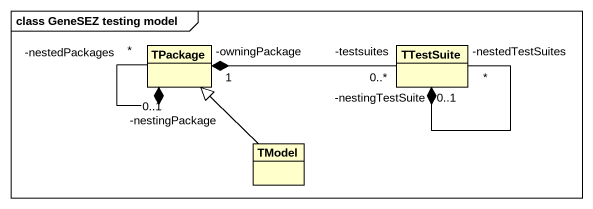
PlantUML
@startuml
mainframe class GeneSEZ testing model
hide circle
hide empty members
class TPackage
class TTestSuite
class TModel
TPackage "-nestingPackage\n0..1" *-- "-nestedPackages\n*" TPackage
TPackage "-owningPackage\n1" *-right- "-testsuites\n0..*" TTestSuite
TTestSuite "-nestingTestSuite\n0..1" *-- "-nestedTestSuites\n*" TTestSuite
TModel -up-|> TPackage
@enduml
